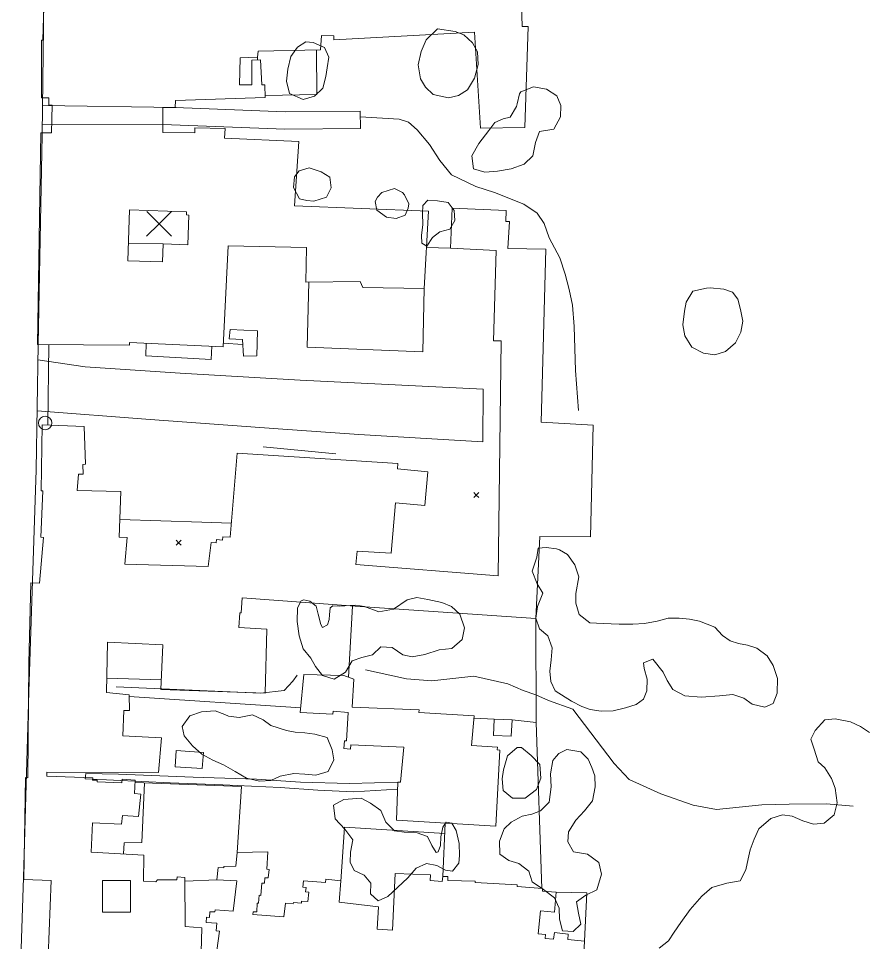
# Model space of a CAD drawing. Header units: metres. Extents: x 4652992 to 4879070, y 2074171 to 2309877.
# Drawn here: x 4654221.7 to 4654319.1, y 2308786.2 to 2308891.9 of the extents above; entities that cross this region are included whole.
import ezdxf

# ---------------------------------------------------------------- set-up
doc = ezdxf.new("R2010")
doc.units = ezdxf.units.M
doc.header["$MEASUREMENT"] = 0
doc.linetypes.add('DGN Style 2', pattern=[66.27138, 39.762828, -26.508552])
doc.linetypes.add('DGN Style 3', pattern=[92.779933, 66.271381, -26.508552])
for name, color, linetype, lineweight in [('Level 18', 5, 'Continuous', 0), ('Level 20', 30, 'DGN Style 3', 0), ('Level 30', 5, 'Continuous', 0), ('Level 31', 38, 'Continuous', 0), ('Level 35', 4, 'Continuous', 0), ('Level 37', 3, 'Continuous', 0), ('Level 39', 9, 'Continuous', 0), ('Level 40', 1, 'Continuous', 0), ('Level 53', 5, 'Continuous', 0), ('Level 54', 30, 'DGN Style 2', 0), ('Level 61', 4, 'Continuous', 0), ('Level 62', 4, 'Continuous', 0), ('Level 63', 3, 'Continuous', 0)]:
    doc.layers.add(name, color=color, linetype=linetype, lineweight=lineweight)

# ---------------------------------------------------------------- blocks, each defined once
blk = doc.blocks.new('COTA_14')
at = {"layer": 'Level 63', "ltscale": 0.2}
for p, q in [((-1.408667, 1.419462, -0.000225), (-0.00021, -6e-05, -0.000225)), ((1.419312, 1.408397, -0.000225), (-0.00021, -6e-05, -0.000225)), ((-0.00021, -6e-05, -0.000225), (-1.419732, -1.408517, -0.000225)), ((-0.00021, -6e-05, -0.000225), (1.408247, -1.419582, -0.000225))]:
    blk.add_line(p, q, dxfattribs=at)
blk = doc.blocks.new('POSTE_1')
at = {"layer": 'Level 61'}
blk.add_circle((-4.7e-05, -1.9e-05, -2.4e-05), 0.770001, dxfattribs=at)
blk = doc.blocks.new('COTA_10')
at = {"layer": 'Level 39'}
for p, q in [((-1.408444, 1.419518, 3.9e-05), (1.3e-05, -4e-06, 3.9e-05)), ((1.419535, 1.408453, 3.9e-05), (1.3e-05, -4e-06, 3.9e-05)), ((1.3e-05, -4e-06, 3.9e-05), (-1.419509, -1.408461, 3.9e-05)), ((1.3e-05, -4e-06, 3.9e-05), (1.40847, -1.419526, 3.9e-05))]:
    blk.add_line(p, q, dxfattribs=at)

msp = doc.modelspace()

# ---------------------------------------------------------------- linework, layer by layer
at = {"layer": 'Level 18', "color": 30}
msp.add_polyline3d([(4654221.658485, 2308776.212461, 1327.400125), (4654222.223129, 2308793.6658, 1326.637625), (4654222.857571, 2308814.889964, 1325.750125), (4654223.667726, 2308840.302498, 1325.125125), (4654223.916257, 2308854.624359, 1324.962625), (4654224.367506, 2308878.603455, 1324.125125), (4654224.701921, 2308906.474166, 1322.950125), (4654225.471903, 2308932.721316, 1321.850125), (4654226.114511, 2308942.035538, 1321.087625)], dxfattribs=at)
at = {"layer": 'Level 20', "linetype": 'Continuous'}
for points in [[(4654285.755951, 2308847.059367, 1323.305858), (4654285.400059, 2308851.648401, 1322.824608), (4654285.271288, 2308856.68338, 1322.705858), (4654285.06013, 2308859.131851, 1322.699608), (4654284.689146, 2308860.907171, 1322.843358), (4654284.245937, 2308862.654519, 1323.087108), (4654283.612447, 2308864.542479, 1323.805858), (4654282.414208, 2308866.810798, 1324.393358), (4654281.808853, 2308868.478303, 1324.530858), (4654281.016988, 2308869.625485, 1324.612108), (4654279.493875, 2308870.669679, 1324.799608), (4654276.127999, 2308872.018146, 1324.812108), (4654274.001556, 2308872.694741, 1324.780858), (4654271.230421, 2308874.047721, 1324.762108), (4654269.881825, 2308875.679527, 1324.737108), (4654268.700413, 2308877.497731, 1324.637108), (4654267.304344, 2308879.164635, 1324.524608), (4654266.304472, 2308880.036716, 1324.412108), (4654265.210858, 2308880.38713, 1324.274608), (4654260.773015, 2308880.668336, 1324.08822)], [(4654261.371498, 2308817.390529, 1325.357301), (4654266.06153, 2308816.368332, 1325.238551), (4654268.982018, 2308816.159855, 1325.176051), (4654273.783113, 2308816.671977, 1324.951051), (4654277.668024, 2308815.788474, 1324.751051), (4654279.412416, 2308815.059439, 1324.676051), (4654280.885743, 2308814.5378, 1324.594801), (4654282.338363, 2308813.899202, 1324.557301), (4654285.109789, 2308812.912916, 1324.376051), (4654289.845601, 2308806.679655, 1323.538551), (4654291.558648, 2308804.855877, 1323.176051), (4654295.184565, 2308803.238996, 1322.426051), (4654298.86594, 2308801.934396, 1321.676051), (4654301.56597, 2308801.442497, 1321.113551), (4654306.752101, 2308801.970616, 1319.901051), (4654309.875123, 2308802.049523, 1319.151051), (4654314.139522, 2308802.065925, 1318.063551), (4654317.176457, 2308801.811008, 1317.488551)], [(4654232.822232, 2308815.475806, 1325.896733), (4654249.35743, 2308814.739088, 1325.702983), (4654252.057236, 2308815.043706, 1325.690483), (4654253.059562, 2308816.094643, 1325.609233), (4654253.55359, 2308816.796299, 1325.584233), (4654253.556032, 2308816.809295, 1325.559233)]]:
    msp.add_polyline3d(points, dxfattribs=at)
at = {"layer": 'Level 30', "color": 1}
for points in [[(4654245.08152, 2308854.366452, 1327.619105), (4654234.375585, 2308854.85447, 1327.925355), (4654234.369576, 2308854.554665, 1327.925355), (4654223.818554, 2308854.621659, 1328.944105), (4654224.21774, 2308878.829952, 1328.937855), (4654225.450957, 2308878.817975, 1327.637855), (4654225.533611, 2308881.994152, 1327.587855), (4654225.122113, 2308882.011538, 1327.587855), (4654225.12511, 2308882.828739, 1327.59723), (4654224.297548, 2308882.837489, 1327.675355), (4654224.303345, 2308889.423488, 1327.862855), (4654224.437718, 2308889.427114, 1327.862855), (4654224.724515, 2308898.610037, 1327.46598)], [(4654279.169548, 2308896.022677, 1326.43473), (4654279.30668, 2308891.010747, 1326.51598), (4654279.999769, 2308890.998368, 1326.51598), (4654279.61692, 2308879.438607, 1326.64723), (4654274.536395, 2308879.363639, 1327.50348), (4654273.841777, 2308890.345082, 1327.44098), (4654257.751763, 2308889.475502, 1327.29098), (4654257.749226, 2308889.918446, 1327.24098), (4654256.356919, 2308889.984491, 1326.94098), (4654256.238009, 2308888.315449, 1326.94098), (4654249.088192, 2308888.182031, 1326.25348), (4654249.006143, 2308887.485503, 1326.24723), (4654247.016999, 2308887.426626, 1326.30973), (4654246.969868, 2308884.337217, 1326.32848), (4654248.348653, 2308884.322632, 1326.481605), (4654248.385586, 2308887.143129, 1326.27223), (4654249.371707, 2308887.183817, 1326.30973), (4654249.513145, 2308884.310313, 1326.35348), (4654249.865869, 2308884.306582, 1326.32848), (4654249.87889, 2308882.856131, 1326.32848), (4654239.620994, 2308882.535184, 1328.02848), (4654239.585571, 2308881.723332, 1328.02223), (4654238.162024, 2308881.687496, 1327.55973), (4654238.178149, 2308878.882093, 1327.57223), (4654241.830889, 2308878.821404, 1327.81598), (4654241.855988, 2308879.420175, 1327.82223), (4654245.304929, 2308879.34757, 1327.84723), (4654245.242402, 2308878.232894, 1327.79723), (4654253.729703, 2308877.853612, 1327.74098), (4654253.248506, 2308870.487137, 1327.62848), (4654268.589437, 2308869.863093, 1327.32223), (4654268.087695, 2308861.012942, 1328.11598), (4654261.076885, 2308861.124045, 1328.12848), (4654260.760959, 2308861.835082, 1328.12848), (4654254.560504, 2308861.766157, 1328.08473), (4654254.638947, 2308865.705148, 1327.84098), (4654245.664833, 2308865.900466, 1327.78473), (4654245.08152, 2308854.366452, 1327.619105)], [(4654225.042935, 2308784.59633, 1329.950355), (4654225.400327, 2308793.313581, 1330.019105), (4654222.286077, 2308793.404369, 1330.019105), (4654222.465483, 2308805.078692, 1329.712855), (4654222.728006, 2308805.060087, 1329.406605), (4654222.842785, 2308818.180449, 1329.406605), (4654223.088228, 2308827.358877, 1329.425355), (4654224.054826, 2308827.338681, 1329.450355), (4654224.506059, 2308832.548961, 1328.462855), (4654224.209375, 2308832.600018, 1328.462855), (4654224.428336, 2308837.870013, 1328.462855), (4654224.25662, 2308837.879575, 1328.462855), (4654224.3673, 2308845.418173, 1328.67848), (4654229.190689, 2308845.241222, 1328.05348), (4654229.311376, 2308840.918948, 1327.975355), (4654229.035676, 2308840.906355, 1327.975355), (4654229.054815, 2308839.800971, 1327.99098), (4654228.533871, 2308839.797255, 1328.087855), (4654228.361044, 2308837.903405, 1328.656605), (4654233.356765, 2308837.803341, 1329.000355), (4654233.17035, 2308832.578627, 1328.637855), (4654234.108087, 2308832.530432, 1328.612855), (4654233.845719, 2308829.486921, 1329.037855), (4654243.375756, 2308829.24512, 1328.712855), (4654243.719376, 2308831.987785, 1328.075355), (4654244.285931, 2308831.950208, 1328.075355), (4654244.322844, 2308832.31076, 1328.075355), (4654244.99822, 2308832.247762, 1328.075355), (4654245.03323, 2308832.635326, 1328.075355), (4654245.898854, 2308832.592919, 1328.075355), (4654246.672028, 2308842.196254, 1328.069105), (4654265.082321, 2308841.013955, 1328.04098), (4654265.031611, 2308840.387835, 1328.019105), (4654268.503261, 2308840.056707, 1327.78473), (4654268.158184, 2308836.220147, 1327.756605), (4654264.824415, 2308836.500776, 1328.106605), (4654264.311775, 2308830.737475, 1328.069105), (4654260.414474, 2308830.994945, 1328.206605), (4654260.282302, 2308829.455404, 1328.175355), (4654276.558676, 2308828.166807, 1327.95973), (4654276.886289, 2308855.041552, 1327.60973), (4654276.042909, 2308855.026574, 1327.61598), (4654276.33928, 2308865.368596, 1327.25973), (4654271.090328, 2308865.645212, 1327.09723), (4654271.301696, 2308870.23091, 1327.01598), (4654277.491616, 2308869.965827, 1326.969105), (4654277.432714, 2308868.688774, 1326.97223), (4654277.851972, 2308868.676773, 1326.97223), (4654277.670666, 2308865.606496, 1327.67223)], [(4654241.030621, 2308866.005268, 1327.656605), (4654238.217351, 2308866.128723, 1327.650355), (4654238.12673, 2308864.094223, 1328.175355), (4654234.156097, 2308864.176112, 1328.175355), (4654234.353937, 2308870.010991, 1328.250355), (4654240.88209, 2308869.796161, 1328.250355), (4654240.876784, 2308869.462087, 1328.250355), (4654241.164602, 2308869.425843, 1328.250355), (4654241.030621, 2308866.005268, 1327.656605)], [(4654277.670666, 2308865.606496, 1327.67223), (4654282.016486, 2308865.513885, 1328.00973), (4654281.467315, 2308845.733166, 1326.55348), (4654287.417089, 2308845.404066, 1325.54098), (4654287.118157, 2308832.621079, 1325.96598), (4654281.319314, 2308832.669326, 1327.80973), (4654280.883288, 2308823.268276, 1328.42223), (4654260.205066, 2308824.681528, 1328.75973), (4654247.278602, 2308825.653709, 1328.80973), (4654247.15652, 2308823.91233, 1328.80973), (4654246.998901, 2308823.926136, 1328.80973), (4654246.860122, 2308822.241041, 1328.80973), (4654250.095606, 2308822.057411, 1328.70348), (4654249.903904, 2308814.7337, 1328.81598), (4654237.946285, 2308815.151751, 1328.89723), (4654238.173064, 2308820.266402, 1328.82848), (4654231.837582, 2308820.570261, 1328.99098), (4654231.720555, 2308814.795823, 1328.64098), (4654234.330769, 2308814.546357, 1328.16598), (4654234.348767, 2308812.76749, 1327.72223), (4654233.730391, 2308812.74052, 1327.72223), (4654233.59193, 2308809.853728, 1328.46598), (4654238.020372, 2308809.624941, 1328.500355), (4654237.691586, 2308805.642875, 1329.050355), (4654224.922403, 2308805.695649, 1329.631605), (4654224.894326, 2308805.23397, 1330.187855), (4654230.162231, 2308805.033319, 1328.906605), (4654230.14476, 2308804.782929, 1328.87848), (4654230.681813, 2308804.770371, 1328.87848), (4654230.680354, 2308804.610822, 1328.87848), (4654233.503997, 2308804.464286, 1328.81598), (4654233.538042, 2308804.88456, 1328.81598), (4654235.002899, 2308804.772199, 1328.77223), (4654234.950271, 2308803.263152, 1328.35973), (4654235.656101, 2308803.188247, 1328.33473), (4654235.381527, 2308800.645413, 1328.44098), (4654233.561684, 2308800.745645, 1328.40973), (4654233.454503, 2308799.758684, 1328.40973), (4654230.141315, 2308799.922916, 1328.587855), (4654229.986407, 2308796.54716, 1328.81598), (4654236.018728, 2308796.20786, 1328.256605), (4654235.952099, 2308793.221823, 1329.625355), (4654237.389516, 2308793.153915, 1329.587855), (4654237.55762, 2308793.390877, 1329.587855), (4654239.793648, 2308793.365005, 1329.469105), (4654239.836852, 2308793.723173, 1329.469105), (4654240.717456, 2308793.66468, 1329.487855), (4654240.755305, 2308788.034509, 1329.49723), (4654242.648609, 2308787.874847, 1329.34098), (4654242.556119, 2308785.125467, 1329.47848)], [(4654276.287853, 2308799.520881, 1328.73473), (4654264.916034, 2308800.227759, 1328.59098), (4654265.083144, 2308804.552868, 1328.77223), (4654265.391709, 2308804.566316, 1328.77223), (4654265.753914, 2308808.564915, 1327.41598), (4654259.678741, 2308808.838612, 1327.11598), (4654259.639931, 2308808.319347, 1327.11598), (4654258.899913, 2308808.400037, 1327.11598), (4654258.975785, 2308809.281782, 1327.11598), (4654259.20824, 2308809.275141, 1327.11598), (4654259.398805, 2308812.541105, 1328.700355), (4654257.680581, 2308812.676724, 1328.69723), (4654257.649177, 2308812.348247, 1328.69723), (4654253.9163, 2308812.53043, 1328.67848), (4654254.321578, 2308816.859134, 1327.77848), (4654258.885674, 2308816.75287, 1327.81598), (4654260.05148, 2308816.338833, 1327.81598), (4654259.834435, 2308813.150645, 1328.25348), (4654267.52139, 2308812.813092, 1327.19723), (4654267.490304, 2308812.52452, 1327.19723), (4654273.829312, 2308812.127462, 1327.12848), (4654273.502454, 2308808.736806, 1329.19098), (4654276.488257, 2308808.556556, 1328.869105), (4654276.447247, 2308808.249653, 1328.869105), (4654276.761671, 2308808.215539, 1328.869105), (4654276.287853, 2308799.520881, 1328.73473)], [(4654244.367377, 2308785.292351, 1329.700355), (4654244.663793, 2308787.501436, 1329.55348), (4654244.301297, 2308787.557175, 1329.55348), (4654244.355795, 2308788.431894, 1328.69723), (4654243.121051, 2308788.518099, 1328.55973), (4654243.170667, 2308789.101174, 1328.55973), (4654243.509627, 2308789.062779, 1328.55973), (4654243.576306, 2308789.742628, 1328.55973), (4654244.124403, 2308789.721419, 1328.55973), (4654244.157763, 2308789.948335, 1328.55973), (4654246.229843, 2308789.784494, 1329.56598), (4654246.650145, 2308793.261843, 1329.675355), (4654244.375008, 2308793.367568, 1329.844105), (4654244.518604, 2308794.785329, 1329.64723), (4654245.146409, 2308794.763697, 1329.637855), (4654245.168395, 2308794.926097, 1329.63473), (4654246.519268, 2308794.932911, 1329.59098), (4654246.701933, 2308796.496837, 1329.32223), (4654250.188609, 2308796.58809, 1328.77848), (4654250.065612, 2308794.608406, 1329.194105), (4654250.357127, 2308794.564882, 1329.19098), (4654250.2514, 2308793.62586, 1329.26598), (4654249.859308, 2308793.626867, 1329.26598), (4654249.826403, 2308792.987737, 1329.26598), (4654249.494662, 2308792.991653, 1329.26598), (4654249.379152, 2308791.582352, 1329.37848), (4654249.204926, 2308791.612337, 1329.37848), (4654249.135248, 2308790.726937, 1329.37848), (4654248.981145, 2308790.720222, 1329.37848), (4654248.957795, 2308789.720491, 1329.37848), (4654248.507628, 2308789.731493, 1329.37848), (4654248.472386, 2308789.418485, 1329.37848), (4654252.038833, 2308789.170289, 1329.331605), (4654252.235168, 2308790.698626, 1329.06598), (4654253.107044, 2308790.628341, 1329.019105), (4654253.122576, 2308790.791852, 1329.019105), (4654254.035444, 2308790.727806, 1329.019105), (4654254.066708, 2308790.96173, 1329.019105), (4654254.764678, 2308790.901477, 1329.019105), (4654254.887377, 2308791.971391, 1328.90348), (4654254.527665, 2308792.00669, 1328.90348), (4654254.573422, 2308792.491109, 1328.90348), (4654254.213709, 2308792.526408, 1328.90348), (4654254.29337, 2308793.27775, 1328.90348), (4654256.79124, 2308793.067382, 1329.131605), (4654256.854439, 2308793.462315, 1329.131605), (4654258.563349, 2308793.267987, 1329.12848), (4654258.342909, 2308790.817844, 1329.094105), (4654262.855815, 2308790.300587, 1328.07848), (4654262.703332, 2308787.745612, 1328.02223), (4654264.460796, 2308787.629651, 1330.49098), (4654264.755096, 2308794.123907, 1330.13473), (4654268.80228, 2308793.958413, 1330.10973), (4654268.780625, 2308793.311632, 1330.01598), (4654270.164758, 2308793.179628, 1327.91598), (4654270.235676, 2308793.76722, 1327.77223), (4654270.814375, 2308793.760908, 1327.73473), (4654270.807537, 2308793.308904, 1327.73473), (4654273.923939, 2308793.218982, 1327.28473), (4654273.936368, 2308793.06356, 1327.28473), (4654278.725981, 2308792.825576, 1327.425355), (4654278.749784, 2308792.621545, 1327.425355), (4654281.640064, 2308792.383943, 1327.125355), (4654281.650106, 2308792.102307, 1326.200355), (4654283.185213, 2308791.964688, 1325.919105), (4654283.007184, 2308789.682772, 1325.919105), (4654281.392178, 2308789.820816, 1327.03473), (4654281.133971, 2308787.199486, 1329.01598), (4654281.97021, 2308787.142178, 1329.07223), (4654281.946997, 2308786.672999, 1329.07223), (4654282.906112, 2308786.59454, 1329.07223), (4654282.992715, 2308787.346044, 1329.07223), (4654284.587906, 2308787.171423, 1329.07223), (4654284.522358, 2308786.576242, 1329.34723), (4654286.453109, 2308786.377183, 1329.34723), (4654285.787244, 2308773.958729, 1329.21598)]]:
    msp.add_polyline3d(points, dxfattribs=at)
msp.add_3dface([(4654234.49622, 2308793.305892, 1329.94098), (4654234.496318, 2308789.682085, 1329.94098), (4654231.275545, 2308789.681998, 1329.94098), (4654231.275448, 2308793.305805, 1329.94098)], dxfattribs=at)
at = {"layer": 'Level 31'}
for points in [[(4654268.087695, 2308861.012942, 1328.295284), (4654267.929402, 2308853.773292, 1328.520284), (4654254.699383, 2308854.329492, 1328.682784), (4654254.899406, 2308861.769924, 1328.157784)], [(4654247.419107, 2308853.294139, 1327.462855), (4654247.285883, 2308855.19029, 1327.43473), (4654245.766577, 2308855.285027, 1327.43473), (4654245.876117, 2308856.323146, 1327.362855), (4654248.996324, 2308856.179811, 1327.350355), (4654248.957111, 2308853.343356, 1327.331605), (4654247.419107, 2308853.294139, 1327.462855)]]:
    msp.add_polyline3d(points, dxfattribs=at)
for points in [[(4654278.060908, 2308809.811071, 1326.87223), (4654276.014091, 2308809.911987, 1326.987855), (4654276.105735, 2308811.770746, 1327.012855), (4654278.152628, 2308811.671381, 1326.897251)], [(4654242.700755, 2308806.113681, 1328.906605), (4654239.581511, 2308806.316454, 1328.869105), (4654239.70196, 2308808.169309, 1328.694105), (4654242.821203, 2308807.966536, 1328.800355)]]:
    msp.add_3dface(points, dxfattribs=at)
at = {"layer": 'Level 35'}
for p, q in [((4654249.006143, 2308887.485503, 1326.244105), (4654249.022016, 2308887.169388, 1326.244105)), ((4654238.217351, 2308866.128723, 1327.637855), (4654234.225722, 2308866.229568, 1327.637855)), ((4654271.090328, 2308865.645212, 1327.05348), (4654268.354868, 2308865.725567, 1327.05348)), ((4654225.034636, 2308845.393691, 1327.77848), (4654225.139906, 2308854.613269, 1327.77848)), ((4654245.102569, 2308854.78265, 1326.80348), (4654247.324891, 2308854.6351, 1326.80348)), ((4654257.974296, 2308842.133065, 1326.30033), (4654249.669087, 2308842.921439, 1326.37533)), ((4654259.445124, 2308816.55418, 1327.50348), (4654259.883084, 2308824.705745, 1327.25348)), ((4654237.995509, 2308816.261909, 1328.65348), (4654231.753814, 2308816.436938, 1328.65348)), ((4654253.965994, 2308813.061197, 1328.74098), (4654234.332664, 2308814.359128, 1328.01598)), ((4654276.105735, 2308811.770746, 1326.87848), (4654273.805827, 2308811.88384, 1326.87848)), ((4654235.793996, 2308797.65695, 1328.01598), (4654236.094039, 2308804.48346, 1328.01598)), ((4654270.235676, 2308793.76722, 1327.19723), (4654270.501002, 2308799.880595, 1327.19723)), ((4654244.375008, 2308793.367569, 1329.844105), (4654240.720265, 2308793.24681, 1329.488551))]:
    msp.add_line(p, q, dxfattribs=at)
at = {"layer": 'Level 35', "extrusion": (0.0084180704386083, 8.09112059247e-05, 0.9999645641438837), "elevation": 40692.8243, "flags": 128}
msp.add_lwpolyline([(4654073.800108, 2308879.81539), (4654079.738595, 2308879.931544), (4654079.689672, 2308885.021694)], dxfattribs=at)
at = {"layer": 'Level 35', "extrusion": (-0.0072690124254837, -0.0273793424847276, 0.9995986860052699), "elevation": -95719.317757, "flags": 128}
msp.add_lwpolyline([(3905990.222023, 3424470.238512), (3905992.943684, 3424470.679774), (3905989.885452, 3424482.152583)], dxfattribs=at)
at = {"layer": 'Level 35', "extrusion": (-0.0299811551075353, 0.0200740473682942, 0.9993488694948693), "elevation": -91864.108025, "flags": 128}
msp.add_lwpolyline([(-4507914.129313, 2581245.161233), (-4507920.687021, 2581241.350361), (-4507914.286538, 2581230.957073)], dxfattribs=at)
at = {"layer": 'Level 35', "extrusion": (0.0688394329755748, 0.0796415775283053, 0.9944437397844104), "elevation": 505593.531971, "flags": 128}
msp.add_lwpolyline([(-2011382.513023, -4763559.820541), (-2011373.352679, -4763552.814707), (-2011377.103819, -4763547.827504)], dxfattribs=at)
at = {"layer": 'Level 35', "extrusion": (-0.5124063529121015, 0.0373700605284847, 0.8579296055454761), "elevation": -2297440.73638, "flags": 128}
msp.add_lwpolyline([(-2641217.192996, 3839032.578347), (-2641218.485365, 3839032.578347), (-2641218.661018, 3839034.938365)], dxfattribs=at)
at = {"layer": 'Level 35', "extrusion": (0.001800950066567, 0.001050763799852, 0.9999978262347848), "elevation": 12133.29598, "flags": 128}
msp.add_lwpolyline([(4654276.510247, 2308774.903383), (4654276.767124, 2308780.411172), (4654273.250728, 2308780.490027)], dxfattribs=at)
at = {"layer": 'Level 37'}
for p, q in [((4654242.643134, 2308834.291885, 1326.662855), (4654233.241909, 2308834.584245, 1326.581605)), ((4654280.896343, 2308811.399311, 1326.00348), (4654281.545259, 2308792.391736, 1325.99098))]:
    msp.add_line(p, q, dxfattribs=at)
msp.add_polyline3d([(4654243.785625, 2308854.425524, 1326.39447), (4654243.703954, 2308852.898187, 1326.41322), (4654236.219523, 2308853.33082, 1326.45697), (4654236.286539, 2308854.767362, 1326.45697)], dxfattribs=at)
at = {"layer": 'Level 40', "color": 3}
for points in [[(4654271.640364, 2308890.440428, 1328.001051), (4654272.635843, 2308890.027439, 1327.982301), (4654273.628609, 2308889.146063, 1327.982301), (4654274.206422, 2308888.108594, 1327.982301), (4654274.253892, 2308886.640246, 1327.982301), (4654273.861324, 2308885.100513, 1327.982301), (4654273.046481, 2308883.74085, 1327.913551), (4654272.027184, 2308883.113071, 1327.801051), (4654270.86636, 2308882.817831, 1327.688551), (4654269.109121, 2308883.228373, 1327.432301), (4654268.243663, 2308884.074375, 1327.319801), (4654267.660416, 2308885.005614, 1327.244801), (4654267.411006, 2308886.615993, 1327.201051), (4654267.736472, 2308888.153915, 1327.201051), (4654268.319483, 2308889.486623, 1327.369801), (4654269.6329, 2308890.720023, 1327.557301), (4654271.640364, 2308890.440428, 1328.001051)], [(4654255.389553, 2308889.180972, 1328.219801), (4654256.675228, 2308888.583495, 1328.219801), (4654257.188789, 2308887.475507, 1328.001051), (4654257.001365, 2308886.260512, 1327.888551), (4654256.842261, 2308885.28205, 1327.676051), (4654256.510483, 2308883.931025, 1327.401051), (4654255.537441, 2308883.039415, 1327.076051), (4654254.235441, 2308882.633784, 1326.926051), (4654252.68407, 2308883.317361, 1326.794801), (4654252.323319, 2308884.761105, 1326.788551), (4654252.492453, 2308886.099968, 1326.938551), (4654252.816627, 2308887.559605, 1327.182301), (4654253.609522, 2308888.64326, 1327.551051), (4654254.547361, 2308889.259288, 1327.482301), (4654254.547361, 2308889.259288, 1327.463551), (4654255.389553, 2308889.180972, 1328.219801)], [(4654280.60066, 2308884.077725, 1326.988551), (4654282.108504, 2308883.830866, 1326.807301), (4654283.285918, 2308883.077718, 1326.607301), (4654283.742085, 2308881.952805, 1326.563551), (4654283.700199, 2308880.659025, 1326.551051), (4654282.913663, 2308879.238943, 1326.594801), (4654281.276986, 2308878.984954, 1326.763551), (4654280.843431, 2308877.745368, 1327.044801), (4654280.545478, 2308876.214126, 1327.369801), (4654279.518907, 2308875.251264, 1327.576051), (4654278.056769, 2308874.698898, 1327.576051), (4654276.497964, 2308874.431468, 1327.576051), (4654275.034019, 2308874.322026, 1327.538551), (4654273.753128, 2308874.717485, 1327.419801), (4654273.537141, 2308876.216727, 1327.294801), (4654274.329741, 2308877.595525, 1327.207301), (4654275.502734, 2308879.083024, 1327.207301), (4654276.178027, 2308880.026046, 1327.163551), (4654277.144417, 2308880.42256, 1327.163551), (4654277.918181, 2308880.637723, 1327.201051), (4654278.670142, 2308881.862586, 1327.194801), (4654278.736137, 2308882.159681, 1327.194801), (4654279.001569, 2308883.28075, 1327.107301), (4654279.149196, 2308883.510105, 1327.113551), (4654280.60066, 2308884.077725, 1326.988551)], [(4654256.297687, 2308874.371777, 1327.064725), (4654257.287698, 2308873.772334, 1327.102225), (4654257.442075, 2308872.526791, 1327.189725), (4654256.920592, 2308871.464833, 1327.189725), (4654255.463266, 2308871.006367, 1327.070975), (4654254.673689, 2308871.075628, 1327.014725), (4654253.839915, 2308871.273065, 1326.945975), (4654253.133981, 2308872.57359, 1326.877225), (4654253.241267, 2308873.787381, 1326.833475), (4654253.780921, 2308874.497944, 1326.827225), (4654254.92312, 2308874.836652, 1326.858475), (4654256.297687, 2308874.371777, 1327.064725)], [(4654264.694094, 2308872.454795, 1327.227225), (4654265.591332, 2308872.004918, 1327.395975), (4654265.855444, 2308871.758164, 1327.439725), (4654266.349572, 2308870.693808, 1327.570975), (4654266.26437, 2308870.212253, 1327.627225), (4654265.898552, 2308869.430392, 1327.620975), (4654264.875302, 2308869.016797, 1327.583475), (4654263.795251, 2308869.189733, 1327.489725), (4654262.688976, 2308869.970748, 1327.370975), (4654262.493501, 2308870.983575, 1327.245975), (4654262.754415, 2308871.475052, 1327.189725), (4654263.252192, 2308872.019547, 1327.133475), (4654264.694094, 2308872.454795, 1327.227225)], [(4654269.598872, 2308871.058637, 1326.995975), (4654270.832439, 2308870.845802, 1327.270975), (4654271.514625, 2308869.936773, 1327.508475), (4654271.606861, 2308868.794223, 1327.664725), (4654271.043774, 2308867.804976, 1327.745975), (4654269.880824, 2308867.509371, 1327.777225), (4654269.046079, 2308866.87548, 1327.920975), (4654268.400477, 2308865.873645, 1328.127225), (4654267.805666, 2308866.217694, 1327.970975), (4654267.771254, 2308867.082021, 1327.952225), (4654267.929698, 2308868.35568, 1327.758475), (4654267.910127, 2308869.606404, 1327.589725), (4654267.926184, 2308870.529084, 1327.439725), (4654268.515687, 2308871.138227, 1327.327225), (4654269.598872, 2308871.058637, 1326.995975)], [(4654302.376406, 2308860.938032, 1327.308475), (4654303.363868, 2308860.60638, 1327.320975), (4654304.002768, 2308859.823984, 1327.295975), (4654304.297748, 2308858.616928, 1327.220975), (4654304.543477, 2308857.283928, 1327.183475), (4654304.320597, 2308856.031758, 1327.145975), (4654303.728598, 2308854.816367, 1327.108475), (4654302.582428, 2308853.804116, 1327.045975), (4654301.360816, 2308853.423296, 1327.033475), (4654300.054478, 2308853.621734, 1327.008475), (4654298.732228, 2308854.333786, 1327.008475), (4654297.911927, 2308855.604565, 1326.970975), (4654297.678301, 2308856.854813, 1326.945975), (4654297.8788, 2308858.433498, 1326.908475), (4654298.085924, 2308859.446396, 1326.883475), (4654298.848056, 2308860.713104, 1326.845975), (4654300.412751, 2308861.061634, 1326.820975), (4654300.821833, 2308861.098624, 1326.858475), (4654302.376406, 2308860.938032, 1327.308475)], [(4654280.971722, 2308830.307829, 1328.332301), (4654280.431573, 2308828.691883, 1328.363551), (4654281.012291, 2308827.229912, 1328.319801), (4654281.679521, 2308826.18029, 1328.151051), (4654281.077824, 2308824.668414, 1327.876051), (4654280.877537, 2308823.31434, 1327.644801), (4654281.290298, 2308822.108296, 1327.544801), (4654282.25397, 2308821.301324, 1327.594801), (4654282.732022, 2308819.937158, 1327.851051), (4654282.607076, 2308818.556747, 1328.032301), (4654282.472343, 2308817.271486, 1328.251051), (4654282.595823, 2308816.088593, 1328.351051), (4654283.093977, 2308814.987999, 1328.351051), (4654284.969177, 2308813.837942, 1328.338551), (4654286.137293, 2308813.209866, 1328.338551), (4654287.088102, 2308812.859329, 1328.338551), (4654288.334372, 2308812.671326, 1328.338551), (4654289.730089, 2308812.724365, 1328.351051), (4654291.120043, 2308813.045183, 1328.338551), (4654292.338114, 2308813.448966, 1328.288551), (4654293.191149, 2308814.049024, 1328.201051), (4654293.572795, 2308814.997068, 1328.051051), (4654293.621585, 2308816.322593, 1327.776051), (4654293.280637, 2308817.555183, 1327.501051), (4654293.184028, 2308818.212111, 1327.513551), (4654294.268161, 2308818.612288, 1327.501051), (4654295.44437, 2308817.129102, 1327.588551), (4654295.887625, 2308816.172354, 1327.588551), (4654296.559097, 2308815.149614, 1327.563551), (4654297.924963, 2308814.434116, 1327.201051), (4654299.789189, 2308814.273057, 1326.938551), (4654301.872986, 2308814.447675, 1326.413551), (4654303.416433, 2308814.581981, 1326.088551), (4654304.673064, 2308814.152086, 1325.426051), (4654305.620441, 2308813.481998, 1325.151051), (4654307.076538, 2308813.124457, 1325.076051), (4654308.035928, 2308813.5728, 1325.013551), (4654308.484817, 2308814.749369, 1324.863551), (4654308.511172, 2308816.398902, 1324.688551), (4654308.030523, 2308817.895664, 1324.588551), (4654307.351572, 2308819.026406, 1324.538551), (4654306.173097, 2308819.896374, 1324.563551), (4654305.083751, 2308820.217417, 1324.838551), (4654304.053621, 2308820.421546, 1325.188551), (4654303.093617, 2308820.720308, 1325.551051), (4654302.240517, 2308821.320799, 1325.826051), (4654301.343711, 2308822.27564, 1326.101051), (4654299.601898, 2308822.975863, 1326.238551), (4654298.442427, 2308823.202271, 1326.213551), (4654297.264567, 2308823.325133, 1326.201051), (4654296.033254, 2308823.297131, 1326.201051), (4654294.746773, 2308822.958489, 1326.413551), (4654293.288409, 2308822.702813, 1326.701051), (4654291.970297, 2308822.636406, 1326.788551), (4654290.3981, 2308822.640445, 1326.901051), (4654288.571819, 2308822.714932, 1327.001051), (4654287.034685, 2308822.766289, 1327.126051), (4654285.818266, 2308823.72283, 1327.313551), (4654285.465242, 2308825.037536, 1327.388551), (4654285.446788, 2308826.134537, 1327.438551), (4654285.786992, 2308828.050149, 1327.463551), (4654285.33969, 2308829.434452, 1327.801051), (4654284.479662, 2308830.596387, 1328.101051), (4654283.586902, 2308831.123674, 1328.376051), (4654283.23854, 2308831.263718, 1328.526051), (4654282.065277, 2308831.412467, 1328.626051), (4654281.144382, 2308831.330992, 1328.663551), (4654280.971722, 2308830.307829, 1328.332301)], [(4654253.606911, 2308824.490081, 1328.387596), (4654253.569642, 2308822.924078, 1327.893846), (4654253.775573, 2308821.302849, 1327.862596), (4654254.246085, 2308819.822595, 1327.818846), (4654255.104434, 2308818.728592, 1327.975096), (4654255.668702, 2308817.778536, 1328.081346), (4654256.471597, 2308816.74739, 1328.231346), (4654257.781013, 2308816.321909, 1328.375096), (4654259.085736, 2308817.149846, 1328.281346), (4654259.832025, 2308818.433787, 1327.975096), (4654260.963983, 2308818.811766, 1327.756346), (4654262.192444, 2308819.133143, 1327.668846), (4654263.127051, 2308820.051497, 1327.631346), (4654264.4184, 2308819.975596, 1327.693846), (4654265.665274, 2308819.121145, 1327.843846), (4654266.73309, 2308818.910522, 1327.962596), (4654268.161416, 2308819.157487, 1328.068846), (4654269.82551, 2308819.683648, 1328.075096), (4654271.255323, 2308819.863729, 1328.250096), (4654272.430156, 2308820.860626, 1328.737596), (4654272.696105, 2308822.213998, 1328.893846), (4654272.183059, 2308823.754883, 1329.056346), (4654271.210599, 2308824.655335, 1329.118846), (4654270.119343, 2308825.109858, 1329.125096), (4654268.500525, 2308825.442062, 1329.100096), (4654267.264744, 2308825.681623, 1329.043846), (4654266.140446, 2308825.422254, 1328.931346), (4654264.589322, 2308824.33028, 1328.743846), (4654262.897215, 2308824.022156, 1328.600096), (4654261.264104, 2308824.649987, 1328.531346), (4654260.264663, 2308824.795527, 1328.506346), (4654258.355506, 2308824.698055, 1328.362596), (4654257.655817, 2308824.738514, 1328.262596), (4654257.348914, 2308824.511076, 1328.237596), (4654257.243591, 2308823.688281, 1328.268846), (4654257.203837, 2308823.161199, 1328.331346), (4654257.016351, 2308822.552784, 1328.375096), (4654256.471118, 2308822.259621, 1328.343846), (4654256.247373, 2308822.578484, 1328.331346), (4654255.975929, 2308823.759854, 1328.318846), (4654255.738665, 2308824.681718, 1328.337596), (4654254.988133, 2308825.264868, 1328.368846), (4654254.309038, 2308825.421913, 1328.375096), (4654253.996842, 2308825.315522, 1328.356346), (4654253.606911, 2308824.490081, 1328.387596)], [(4654248.44801, 2308812.250013, 1330.331346), (4654249.652279, 2308811.697064, 1330.231346), (4654250.545537, 2308811.038179, 1330.131346), (4654252.330789, 2308810.464927, 1329.893846), (4654253.336467, 2308810.291744, 1329.781346), (4654254.437742, 2308810.208426, 1329.643846), (4654255.581471, 2308810.064634, 1329.518846), (4654256.972377, 2308809.665619, 1329.318846), (4654257.574128, 2308808.25947, 1329.268846), (4654257.743637, 2308807.113829, 1329.268846), (4654257.10606, 2308805.761606, 1329.356346), (4654255.681513, 2308805.36895, 1329.506346), (4654254.451305, 2308805.47447, 1329.781346), (4654253.19075, 2308805.558634, 1329.993846), (4654251.620603, 2308805.244215, 1330.243846), (4654250.522163, 2308804.742238, 1330.356346), (4654249.234251, 2308804.67162, 1330.343846), (4654247.752307, 2308805.006565, 1330.193846), (4654246.455582, 2308805.788094, 1330.131346), (4654245.123952, 2308806.522469, 1330.056346), (4654243.919683, 2308807.075418, 1329.968846), (4654242.660853, 2308807.770674, 1329.906346), (4654241.581111, 2308808.727494, 1329.818846), (4654240.610646, 2308809.85157, 1329.756346), (4654240.401672, 2308810.92426, 1329.743846), (4654241.278876, 2308812.12889, 1329.693846), (4654242.613955, 2308812.616699, 1329.706346), (4654244.173412, 2308812.720302, 1329.731346), (4654245.292773, 2308812.288303, 1329.806346), (4654245.68256, 2308812.088268, 1329.931346), (4654246.908209, 2308811.956951, 1330.031346), (4654248.44801, 2308812.250013, 1330.331346)], [(4654294.981505, 2308785.567236, 1328.833475), (4654296.04009, 2308786.423073, 1328.820975), (4654296.720355, 2308787.397216, 1328.808475), (4654297.454169, 2308788.521828, 1328.733475), (4654298.515632, 2308789.989285, 1328.608475), (4654299.879777, 2308791.511129, 1328.420975), (4654301.017748, 2308792.512992, 1328.245975), (4654302.727751, 2308792.990639, 1328.170975), (4654304.245782, 2308793.288398, 1328.183475), (4654304.920559, 2308794.529621, 1328.120975), (4654305.172704, 2308795.790316, 1328.008475), (4654305.383282, 2308796.818639, 1327.933475), (4654305.867961, 2308798.039334, 1327.808475), (4654306.373859, 2308799.229766, 1327.595975), (4654307.781313, 2308800.398183, 1327.408475), (4654309.106503, 2308800.808955, 1327.245975), (4654310.196281, 2308800.648109, 1327.183475), (4654311.411497, 2308800.146321, 1327.170975), (4654312.645187, 2308799.74781, 1327.083475), (4654313.867899, 2308799.88346, 1326.883475), (4654315.02247, 2308800.829241, 1326.645975), (4654315.344763, 2308802.184324, 1326.295975), (4654315.114369, 2308803.874001, 1325.858475), (4654314.700238, 2308804.983171, 1325.558475), (4654313.929005, 2308806.180382, 1325.258475), (4654313.177987, 2308806.89507, 1325.045975), (4654312.741767, 2308808.327403, 1324.458475), (4654312.358091, 2308809.457947, 1324.008475), (4654312.831659, 2308810.467645, 1323.995975), (4654313.954904, 2308811.684951, 1324.120975), (4654315.14716, 2308811.799226, 1324.183475), (4654316.894848, 2308811.445367, 1324.320975), (4654318.027934, 2308810.931093, 1324.483475), (4654319.072398, 2308810.219155, 1324.795975)], [(4654280.350317, 2308807.592309, 1327.576051), (4654281.31576, 2308806.572873, 1327.588551), (4654281.437946, 2308805.005445, 1327.601051), (4654280.945657, 2308803.730469, 1327.588551), (4654279.648698, 2308802.727374, 1327.576051), (4654278.180478, 2308802.713597, 1327.538551), (4654277.140402, 2308803.612577, 1327.451051), (4654277.028705, 2308804.938242, 1327.401051), (4654277.15567, 2308805.956188, 1327.351051), (4654277.629936, 2308807.580872, 1327.301051), (4654278.732117, 2308808.537524, 1327.338551), (4654279.237238, 2308808.530523, 1327.376051), (4654280.350317, 2308807.592309, 1327.576051)], [(4654284.436356, 2308808.304027, 1329.057301), (4654286.007156, 2308808.00688, 1328.838551), (4654286.843399, 2308807.170525, 1328.738551), (4654287.288248, 2308806.228491, 1328.638551), (4654287.635821, 2308805.263266, 1328.488551), (4654287.678387, 2308804.0044, 1328.313551), (4654287.368027, 2308802.406887, 1327.857301), (4654286.448145, 2308801.273828, 1327.482301), (4654285.431843, 2308800.197317, 1327.169801), (4654284.596054, 2308798.863377, 1326.994801), (4654284.530141, 2308797.74302, 1326.807301), (4654285.177593, 2308796.593009, 1326.519801), (4654286.776514, 2308796.304333, 1326.182301), (4654288.070742, 2308795.349163, 1326.013551), (4654288.382187, 2308794.030677, 1325.976051), (4654287.867244, 2308792.255369, 1326.057301), (4654286.573423, 2308791.639392, 1326.294801), (4654285.534714, 2308790.886281, 1326.419801), (4654285.755767, 2308789.583362, 1326.063551), (4654286.035357, 2308788.310304, 1325.851051), (4654285.14472, 2308787.49175, 1325.844801), (4654283.90336, 2308787.545763, 1325.919801), (4654283.59421, 2308788.877168, 1326.026051), (4654283.553939, 2308790.148953, 1326.438551), (4654283.003761, 2308791.322155, 1326.738551), (4654281.750567, 2308792.283572, 1326.982301), (4654280.457778, 2308793.171923, 1327.163551), (4654280.084648, 2308794.367891, 1327.263551), (4654278.940787, 2308795.270537, 1327.494801), (4654277.771146, 2308795.578483, 1327.676051), (4654276.733469, 2308796.3297, 1327.844801), (4654276.701791, 2308797.799719, 1327.732301), (4654277.262673, 2308799.23426, 1327.544801), (4654278.036238, 2308799.99309, 1327.419801), (4654279.311116, 2308800.652272, 1327.282301), (4654280.406967, 2308800.902917, 1327.457301), (4654281.420166, 2308801.287623, 1327.644801), (4654282.407493, 2308802.275925, 1327.794801), (4654282.626876, 2308804.035562, 1327.938551), (4654282.554165, 2308805.499333, 1327.957301), (4654282.824931, 2308807.02378, 1327.926051), (4654283.198508, 2308807.478697, 1327.926051), (4654283.514988, 2308807.836934, 1327.938551), (4654284.436356, 2308808.304027, 1329.057301)], [(4654260.89368, 2308802.741606, 1331.662596), (4654261.957493, 2308802.160647, 1331.650096), (4654263.13469, 2308801.321485, 1331.312596), (4654263.718233, 2308799.974573, 1330.850096), (4654264.683428, 2308798.986272, 1330.225096), (4654265.794398, 2308798.821515, 1329.587596), (4654267.297483, 2308798.774887, 1329.312596), (4654268.46582, 2308798.335052, 1329.125096), (4654268.970819, 2308797.293384, 1329.050096), (4654269.470795, 2308796.51691, 1329.262596), (4654269.697938, 2308796.597541, 1329.306346), (4654269.946916, 2308797.326301, 1329.293846), (4654270.010795, 2308798.286484, 1329.281346), (4654270.207708, 2308799.396714, 1329.281346), (4654270.616797, 2308799.978176, 1329.300096), (4654271.272839, 2308799.851933, 1329.281346), (4654271.749025, 2308799.011638, 1329.231346), (4654272.110727, 2308797.525859, 1329.218846), (4654272.133058, 2308796.15172, 1329.193846), (4654272.048771, 2308795.301481, 1329.200096), (4654271.315111, 2308794.390083, 1329.168846), (4654270.518536, 2308794.474001, 1329.137596), (4654269.541641, 2308795.041291, 1329.131346), (4654268.37155, 2308795.269334, 1329.137596), (4654267.159017, 2308794.73306, 1329.256346), (4654266.203424, 2308793.6204, 1329.262596), (4654265.021519, 2308792.506789, 1329.150096), (4654263.933092, 2308791.470213, 1328.937596), (4654262.811748, 2308790.998064, 1328.487596), (4654261.966426, 2308791.782172, 1328.337596), (4654261.968252, 2308792.992507, 1328.437596), (4654261.204331, 2308793.935552, 1328.656346), (4654260.082323, 2308794.434698, 1328.893846), (4654259.613836, 2308795.393402, 1329.043846), (4654259.675625, 2308796.566806, 1329.168846), (4654259.920621, 2308797.94814, 1329.587596), (4654259.006577, 2308799.169802, 1329.881346), (4654257.902655, 2308800.370937, 1330.050096), (4654257.711883, 2308801.920416, 1330.050096), (4654258.880481, 2308802.583988, 1330.218846), (4654259.39161, 2308802.61573, 1330.356346), (4654260.89368, 2308802.741606, 1331.662596)]]:
    msp.add_polyline3d(points, dxfattribs=at)
at = {"layer": 'Level 53', "color": 212}
for p, q in [((4654239.687694, 2308881.719252, 1324.686499), (4654224.407583, 2308881.943583, 1323.984308)), ((4654238.172861, 2308879.802143, 1324.698525), (4654224.381436, 2308879.764443, 1324.076178))]:
    msp.add_line(p, q, dxfattribs=at)
at = {"layer": 'Level 53', "color": 212, "extrusion": (0.0338370784569281, 0.7479346442432583, 0.6629093603670191), "elevation": 1885256.647839, "flags": 128}
msp.add_lwpolyline([(-4545135.254247, -1667463.816521), (-4545147.843935, -1667463.916695), (-4545156.433758, -1667464.61791)], dxfattribs=at)
at = {"layer": 'Level 53', "color": 212}
for points in [[(4654238.172861, 2308879.802144, 1324.698525), (4654252.134678, 2308879.244278, 1324.615603), (4654260.784944, 2308879.32086, 1324.090603), (4654260.76745, 2308881.296842, 1324.087108)], [(4654223.784331, 2308847.021971, 1325.048883), (4654236.73817, 2308846.038713, 1325.361383), (4654251.366635, 2308844.959296, 1325.536383), (4654260.596469, 2308844.318994, 1325.273883), (4654269.633276, 2308843.795493, 1325.011383), (4654274.786955, 2308843.482849, 1325.011383), (4654274.843031, 2308849.510189, 1325.011383), (4654253.914955, 2308850.522612, 1325.423883), (4654240.149615, 2308851.333508, 1325.386383), (4654229.297077, 2308852.060303, 1325.236383), (4654223.885507, 2308852.852334, 1324.98273)]]:
    msp.add_polyline3d(points, dxfattribs=at)
at = {"layer": 'Level 54', "linetype": 'Continuous'}
msp.add_polyline3d([(4654265.267364, 2308804.560897, 1326.127983), (4654259.537365, 2308804.390453, 1326.509233), (4654253.953586, 2308804.56917, 1326.802983), (4654248.882591, 2308804.907864, 1327.252983), (4654241.633235, 2308805.141106, 1327.252983), (4654233.090044, 2308805.480678, 1326.821733), (4654229.379087, 2308805.566307, 1326.696733), (4654229.300509, 2308804.935726, 1326.696733), (4654239.031466, 2308804.49612, 1327.184233), (4654245.034625, 2308804.266251, 1327.340483), (4654251.625551, 2308803.953899, 1327.065483), (4654255.938668, 2308803.648691, 1326.677983), (4654260.017915, 2308803.454209, 1326.471733), (4654265.052329, 2308803.755309, 1326.184233)], dxfattribs=at)
at = {"layer": 'Level 62'}
msp.add_line((4654242.643135, 2308834.291885, 1325.769105), (4654246.026359, 2308834.176619, 1325.769105), dxfattribs=at)

# ---------------------------------------------------------------- block references
at = {"layer": 'Level 39'}
msp.add_blockref('COTA_10', (4654237.74555, 2308868.4228, 1325.47025), dxfattribs=at)
at = {"layer": 'Level 61'}
msp.add_blockref('POSTE_1', (4654224.7113, 2308845.64335, 1325.41435), dxfattribs=at)
at = {"layer": 'Level 63', "ltscale": 0.2, "xscale": 0.2, "yscale": 0.2, "zscale": 0.2}
for p in [(4654274.04615, 2308837.39805, 1325.10935), (4654239.97825, 2308831.9395, 1325.81915)]:
    msp.add_blockref('COTA_14', p, dxfattribs=at)

doc.saveas('drawing.dxf')
